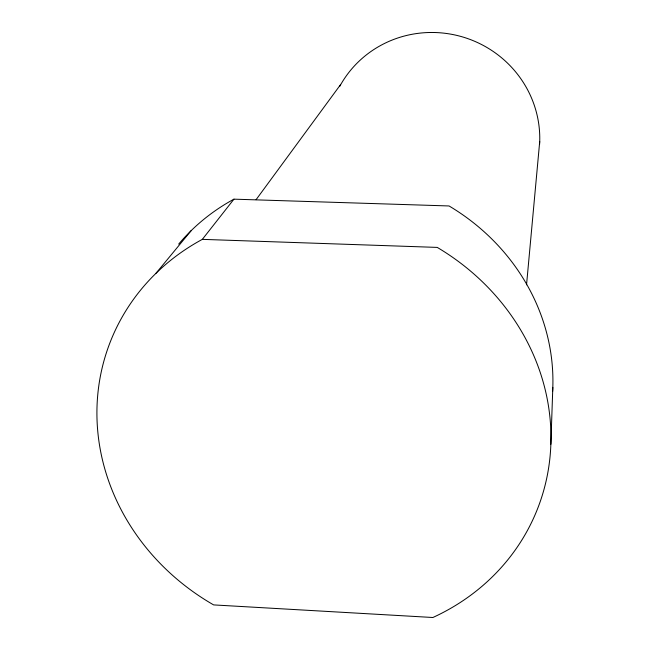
<?xml version="1.0" encoding="UTF-8"?>
<svg xmlns="http://www.w3.org/2000/svg" width="650" height="650" viewBox="0 0 650 650"><rect width="100%" height="100%" fill="white"/><g stroke="black" fill="none" stroke-linecap="round" stroke-linejoin="round"><path stroke-width="0.97" d="M550.859 444.267L552.817 387.351M526.541 284.846L539.719 141.448M256.067 199.704L341.193 83.777A106.511 103.781 20.8 0 1 463.613 37.245A106.511 103.781 20.8 0 1 539.589 144.471M202.337 239.363L437.247 247.406A229.352 210.202 20.8 0 1 550.956 439.936A229.352 210.202 20.8 0 1 432.876 617.5L213.639 604.906A229.352 210.202 20.8 0 1 202.337 239.363L233.951 199.16L449.052 205.961A210.316 195.032 20.8 0 1 552.638 391.389M155.959 273.325L191.206 230.612M178.677 244.116A210.316 195.032 20.8 0 1 233.951 199.16M339.714 86.401A106.511 103.781 20.8 0 1 340.697 84.646"/></g></svg>
